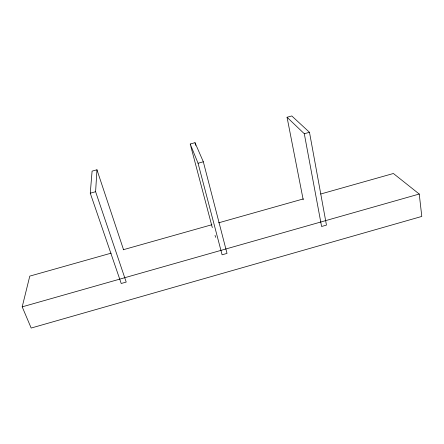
<?xml version="1.0" encoding="UTF-8"?>
<svg xmlns="http://www.w3.org/2000/svg" width="444" height="444" viewBox="0 0 444 444"><rect width="100%" height="100%" fill="white"/><g stroke="black" fill="none" stroke-linecap="round" stroke-linejoin="round"><path stroke-width="0.67" d="M95.604 191.708L96.953 169.791L92.091 171.129L90.265 193.19L121.218 283.494L126.213 282.073L95.604 191.708L90.265 193.19M320.673 194.022L393.395 173.499L419.236 194.039L421.8 216.428L31.174 328.044L22.2 306.854L29.781 276.118L111.178 253.147M22.2 306.854L419.236 194.039M123.188 249.756L211.921 224.714M218.592 222.833L303.324 198.918M190.215 144.017L195.01 142.691L203.324 161.788L227.017 253.402L222.089 254.801L198.057 163.248L190.215 144.017L212.31 227.594M287.046 117.26L291.78 115.956L309.485 132.301L326.457 225.114L321.589 226.496L304.295 133.738L287.046 117.26L303.202 199.783M198.057 163.248L203.324 161.788M304.295 133.738L309.485 132.301M215.018 235.398L215.723 237.34M96.953 169.791L123.571 249.794M195.01 142.691L195.71 145.371"/></g></svg>
